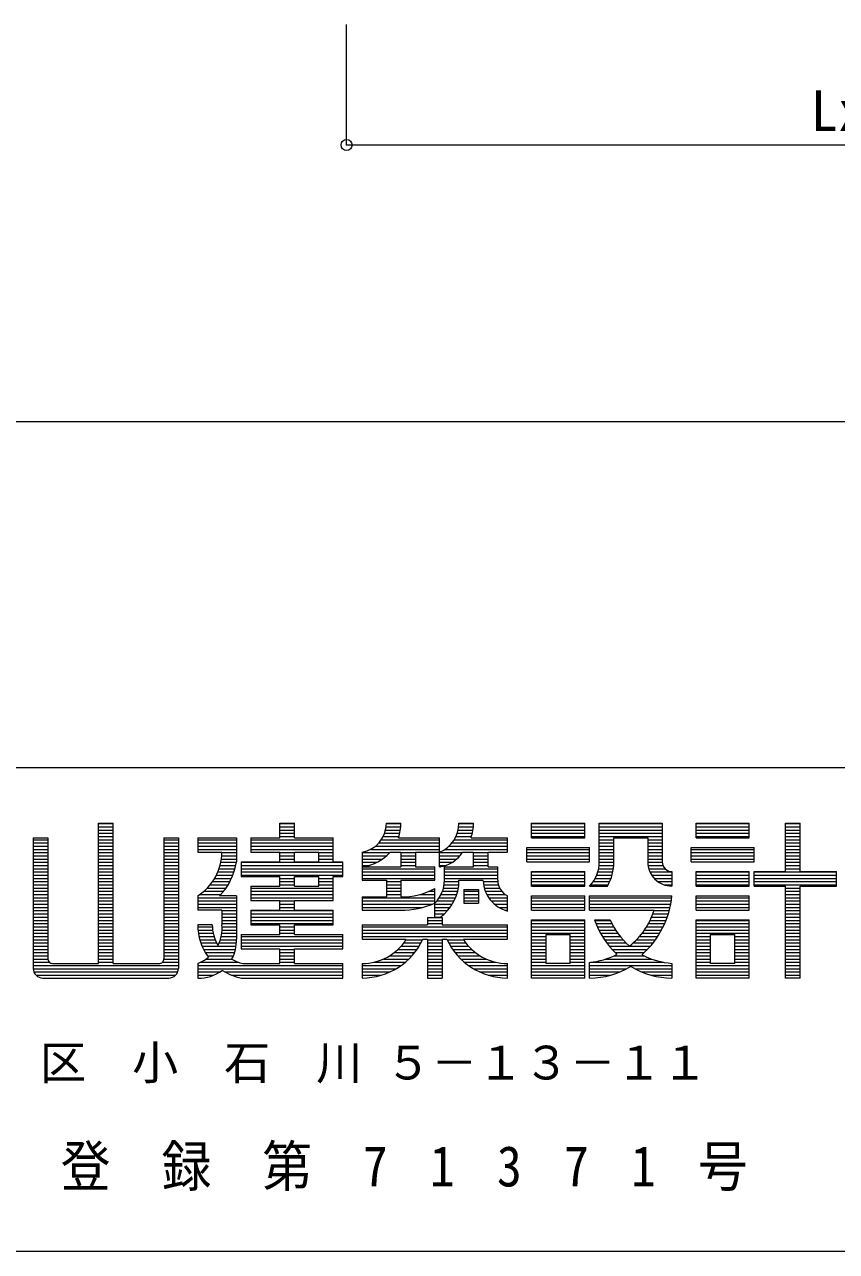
# Model space of a CAD drawing. Units: millimetres at full size, sheet at 1:200, with parts at 1:30. Extents: x -919659 to 1109242, y -84607 to 904409.
# Drawn here: x 62246 to 71056, y -84607 to -71292 of the extents above; entities that cross this region are included whole.
import ezdxf
from ezdxf.enums import TextEntityAlignment as Align

# ---------------------------------------------------------------- set-up
doc = ezdxf.new("R2010")
doc.units = ezdxf.units.MM
doc.header["$LTSCALE"] = 200
doc.header["$PDMODE"] = 32
doc.header["$PDSIZE"] = 120
doc.layers.add('7-8_', color=7, linetype='Continuous', lineweight=9)
doc.layers.add('8-0_', color=7, linetype='Continuous', lineweight=9)
doc.styles.add('ＭＳ ゴシック', font='')
doc.styles.get('ＭＳ ゴシック').set_extended_font_data('MS Gothic')

msp = doc.modelspace()

# ---------------------------------------------------------------- linework, layer by layer
at = {"layer": '7-8_', "color": 5, "lineweight": 5}
for p, q in [((125244.5, -79356.6), (9844.5, -79356.6)), ((125244.5, -84606.6), (9844.5, -84606.6))]:
    msp.add_line(p, q, dxfattribs=at)
at = {"layer": '7-8_', "color": 3, "lineweight": 13}
for p, q in [((63049, -81481.8), (63049, -79959.3)), ((63049, -79959.3), (63206.5, -79959.3)), ((63206.5, -81481.8), (63206.5, -79959.3)), ((65017.7, -79959.3), (65175.2, -79959.3)), ((65017.7, -80116.8), (65017.7, -79959.3)), ((65175.2, -80116.8), (65175.2, -79959.3)), ((66172.7, -79959.3), (66330.2, -79959.3)), ((66960.2, -79959.3), (67117.7, -79959.3)), ((67747.7, -80116.8), (67747.7, -79959.3)), ((67747.7, -79959.3), (68325.2, -79959.3)), ((68325.2, -80116.8), (68325.2, -79959.3)), ((68482.7, -80379.2), (68482.7, -79959.3)), ((68482.7, -79959.3), (69165.2, -79959.3)), ((69165.2, -79959.3), (69165.2, -80379.2)), ((69532.7, -80116.8), (69532.7, -79959.3)), ((69532.7, -79959.3), (70110.2, -79959.3)), ((70110.2, -80116.8), (70110.2, -79959.3)), ((70504, -80484.3), (70504, -79959.3)), ((70504, -79959.3), (70661.5, -79959.3)), ((70661.5, -80484.3), (70661.5, -79959.3)), ((62340.2, -80116.8), (62340.2, -81534.3)), ((62340.2, -80116.8), (62497.7, -80116.8)), ((62497.7, -80116.8), (62497.7, -81429.3)), ((63757.7, -80116.8), (63757.7, -81429.3)), ((63757.7, -80116.8), (63915.2, -80116.8)), ((63915.2, -80116.8), (63915.2, -81534.3)), ((64125.2, -80116.8), (64545.2, -80116.8)), ((64125.2, -80116.8), (64125.2, -80274.3)), ((64545.2, -80116.8), (64545.2, -80379.2)), ((64702.7, -80116.8), (65017.7, -80116.8)), ((64702.7, -80116.8), (64702.7, -80274.3)), ((65175.2, -80116.8), (65595.2, -80116.8)), ((65595.2, -80379.2), (65595.2, -80116.8)), ((66303.5, -80116.8), (66750.2, -80116.8)), ((66750.2, -80433.5), (66750.2, -80116.8)), ((67091, -80116.8), (67485.2, -80116.8)), ((67485.2, -80274.3), (67485.2, -80116.8)), ((67747.7, -80116.8), (68325.2, -80116.8)), ((68640.2, -80379.2), (68640.2, -80116.8)), ((68640.2, -80116.8), (69007.7, -80116.8)), ((69007.7, -80116.8), (69007.7, -80379.2)), ((69532.7, -80116.8), (70110.2, -80116.8)), ((64125.2, -80274.3), (64387.7, -80274.3)), ((64702.7, -80274.3), (65017.7, -80274.3)), ((65017.7, -80379.2), (65017.7, -80274.3)), ((65175.2, -80274.3), (65437.7, -80274.3)), ((65175.2, -80379.2), (65175.2, -80274.3)), ((65437.7, -80379.2), (65437.7, -80274.3)), ((65910.2, -80274.3), (65910.2, -80578.8)), ((66211.7, -80274.3), (66330.2, -80274.3)), ((66330.2, -80274.3), (66330.2, -80431.8)), ((66487.8, -80274.3), (66750.2, -80274.3)), ((66487.8, -80274.3), (66487.8, -80431.8)), ((66999.1, -80274.3), (67117.7, -80274.3)), ((67117.7, -80431.8), (67117.7, -80274.3)), ((67275.2, -80274.3), (67485.2, -80274.3)), ((67275.2, -80431.8), (67275.2, -80274.3)), ((67695.2, -80221.8), (68377.7, -80221.8)), ((67695.2, -80379.2), (67695.2, -80221.8)), ((68377.7, -80379.2), (68377.7, -80221.8)), ((69480.2, -80221.8), (70162.7, -80221.8)), ((69480.2, -80379.2), (69480.2, -80221.8)), ((70162.7, -80379.2), (70162.7, -80221.8)), ((64597.7, -80379.2), (65017.7, -80379.2)), ((64597.7, -80379.2), (64597.7, -80536.8)), ((65175.2, -80379.2), (65437.7, -80379.2)), ((65595.2, -80379.2), (65700.2, -80379.2)), ((65700.2, -80536.8), (65700.2, -80379.2)), ((67695.2, -80379.2), (68377.7, -80379.2)), ((69480.2, -80379.2), (70162.7, -80379.2)), ((64597.7, -80536.8), (65017.7, -80536.8)), ((65017.7, -80641.8), (65017.7, -80536.8)), ((65175.2, -80536.8), (65437.7, -80536.8)), ((65175.2, -80641.8), (65175.2, -80536.8)), ((65437.7, -80641.8), (65437.7, -80536.8)), ((65595.2, -80536.8), (65700.2, -80536.8)), ((65595.2, -80799.3), (65595.2, -80536.8)), ((65910.2, -80431.8), (66330.2, -80431.8)), ((66487.8, -80431.8), (66697.7, -80431.8)), ((66697.7, -80578.8), (66697.7, -80431.8)), ((66750.2, -80431.8), (66760.8, -80431.8)), ((66802.7, -80578.8), (66802.7, -80431.8)), ((66802.7, -80431.8), (67117.7, -80431.8)), ((67275.2, -80431.8), (67380.2, -80431.8)), ((67380.2, -80578.8), (67380.2, -80431.8)), ((67747.7, -80641.8), (67747.7, -80484.3)), ((67747.7, -80484.3), (68325.2, -80484.3)), ((68325.2, -80641.8), (68325.2, -80484.3)), ((69270.2, -80484.3), (69270.2, -80641.8)), ((69532.7, -80484.3), (70110.2, -80484.3)), ((69532.7, -80641.8), (69532.7, -80484.3)), ((70110.2, -80641.8), (70110.2, -80484.3)), ((70162.7, -80641.8), (70162.7, -80484.3)), ((70162.7, -80484.3), (70504, -80484.3)), ((70661.5, -80484.3), (71055.2, -80484.3)), ((71055.2, -80641.8), (71055.2, -80484.3)), ((64702.7, -80641.8), (65017.7, -80641.8)), ((64702.7, -80641.8), (64702.7, -80799.3)), ((65175.2, -80641.8), (65437.7, -80641.8)), ((65910.2, -80578.8), (66172.7, -80578.8)), ((66172.7, -80578.8), (66172.7, -80757.3)), ((66330.2, -80578.8), (66330.2, -80757.3)), ((66330.2, -80578.8), (66697.7, -80578.8)), ((66697.7, -80983), (66697.7, -80668)), ((66960.2, -80578.8), (67222.8, -80578.8)), ((67012.7, -80678.5), (67012.7, -80825.5)), ((67012.7, -80678.5), (67170.2, -80678.5)), ((67170.2, -80678.5), (67170.2, -80825.5)), ((67747.7, -80641.8), (68325.2, -80641.8)), ((68377.7, -80641.8), (68571.8, -80641.8)), ((69532.7, -80641.8), (70110.2, -80641.8)), ((70162.7, -80641.8), (70504, -80641.8)), ((70504, -81639.3), (70504, -80641.8)), ((70661.5, -81639.3), (70661.5, -80641.8)), ((70661.5, -80641.8), (71055.2, -80641.8)), ((64125.2, -80746.8), (64125.2, -80904.3)), ((64545.2, -80746.8), (64362.3, -80746.8)), ((64545.2, -80746.8), (64545.2, -81219.3)), ((64702.7, -80799.3), (65017.7, -80799.3)), ((65017.7, -80904.3), (65017.7, -80799.3)), ((65175.2, -80799.3), (65595.2, -80799.3)), ((65175.2, -80904.3), (65175.2, -80799.3)), ((65910.2, -80757.3), (66172.7, -80757.3)), ((65910.2, -80757.3), (65910.2, -80904.3)), ((67485.2, -80912.1), (67485.2, -80746.8)), ((67747.7, -80904.3), (67747.7, -80746.8)), ((67747.7, -80746.8), (68325.2, -80746.8)), ((68325.2, -80904.3), (68325.2, -80746.8)), ((68377.7, -80746.8), (69270.2, -80746.8)), ((68377.7, -80904.3), (68377.7, -80746.8)), ((69532.7, -80746.8), (70110.2, -80746.8)), ((69532.7, -80904.3), (69532.7, -80746.8)), ((70110.2, -80904.3), (70110.2, -80746.8)), ((64387.7, -80904.3), (64125.2, -80904.3)), ((64387.7, -80904.3), (64387.7, -81061.8)), ((64702.7, -80904.3), (65017.7, -80904.3)), ((64702.7, -80904.3), (64702.7, -81061.8)), ((65175.2, -80904.3), (65595.2, -80904.3)), ((65595.2, -81061.8), (65595.2, -80904.3)), ((65910.2, -80904.3), (66330.2, -80904.3)), ((67012.7, -80825.5), (67170.2, -80825.5)), ((67458.9, -80904.3), (67485.2, -80904.3)), ((67747.7, -80904.3), (68325.2, -80904.3)), ((68377.7, -80904.3), (69078.1, -80904.3)), ((69532.7, -80904.3), (70110.2, -80904.3)), ((64282.7, -81061.8), (64125.2, -81061.8)), ((64702.7, -81061.8), (65017.7, -81061.8)), ((65017.7, -81166.8), (65017.7, -81061.8)), ((65175.2, -81166.8), (65175.2, -81061.8)), ((65175.2, -81061.8), (65595.2, -81061.8)), ((65910.2, -81061.8), (66619, -81061.8)), ((66619, -80983), (66619, -81061.8)), ((66619, -80983), (66776.5, -80983)), ((66776.5, -80983), (66776.5, -81061.8)), ((66776.5, -81061.8), (67485.2, -81061.8)), ((67485.2, -81219.3), (67485.2, -81061.8)), ((67747.7, -81639.3), (67747.7, -81009.3)), ((67747.7, -81009.3), (68325.2, -81009.3)), ((68325.2, -81639.3), (68325.2, -81009.3)), ((68430.6, -81009.3), (68600, -81009.3)), ((69532.7, -81009.3), (70110.2, -81009.3)), ((69532.7, -81639.3), (69532.7, -81009.3)), ((70110.2, -81639.3), (70110.2, -81009.3)), ((64597.7, -81166.8), (65017.7, -81166.8)), ((64597.7, -81166.8), (64597.7, -81324.3)), ((65175.2, -81166.8), (65700.2, -81166.8)), ((65700.2, -81324.3), (65700.2, -81166.8)), ((67905.2, -81481.8), (67905.2, -81166.8)), ((67905.2, -81166.8), (68167.7, -81166.8)), ((68167.7, -81481.8), (68167.7, -81166.8)), ((69690.2, -81481.8), (69690.2, -81166.8)), ((69690.2, -81166.8), (69952.7, -81166.8)), ((69952.7, -81481.8), (69952.7, -81166.8)), ((64597.7, -81324.3), (65017.7, -81324.3)), ((65017.7, -81481.8), (65017.7, -81324.3)), ((65175.2, -81324.3), (65700.2, -81324.3)), ((65175.2, -81481.8), (65175.2, -81324.3)), ((66776.5, -81219.3), (66828.3, -81219.3)), ((66776.5, -81219.3), (66776.5, -81639.3)), ((67007.4, -81219.3), (67485.2, -81219.3)), ((68807.5, -81290.4), (68814.1, -81290.4)), ((62550.2, -81481.8), (63049, -81481.8)), ((63206.5, -81481.8), (63705.2, -81481.8)), ((64125.2, -81481.5), (64125.2, -81639.3)), ((64240.8, -81412.3), (64240.8, -81414.7)), ((64495.5, -81432.4), (64495.5, -81433.9)), ((64614.7, -81481.8), (65017.7, -81481.8)), ((65175.2, -81481.8), (65700.2, -81481.8)), ((65700.2, -81639.3), (65700.2, -81481.8)), ((65910.2, -81481.8), (65910.2, -81639.3)), ((67485.2, -81639.3), (67485.2, -81481.8)), ((68167.7, -81481.8), (67905.2, -81481.8)), ((68377.7, -81639.3), (68377.7, -81469.4)), ((68669.6, -81377.9), (68669.6, -81384.2)), ((68947.8, -81383.4), (68947.8, -81387)), ((69270.2, -81480), (69270.2, -81639.3)), ((69952.7, -81481.8), (69690.2, -81481.8)), ((64389.1, -81556.3), (64394.1, -81556.3)), ((68821.1, -81514.6), (68826.8, -81514.6)), ((62445.2, -81639.3), (63810.2, -81639.3)), ((64125.2, -81639.3), (64162.9, -81639.3)), ((64597.7, -81639.3), (65700.2, -81639.3)), ((66619, -81639.3), (66776.5, -81639.3)), ((68325.2, -81639.3), (67747.7, -81639.3)), ((70110.2, -81639.3), (69532.7, -81639.3)), ((70661.5, -81639.3), (70504, -81639.3))]:
    msp.add_line(p, q, dxfattribs=at)
at = {"layer": '7-8_'}
for p, q in [((63049, -79963.3), (63206.5, -79963.3)), ((63049, -79998.3), (63206.5, -79998.3)), ((65017.7, -79963.3), (65175.2, -79963.3)), ((65017.7, -79998.3), (65175.2, -79998.3)), ((66170.3, -79998.3), (66328.6, -79998.3)), ((66172.7, -79963.3), (66330.2, -79963.3)), ((66958.1, -79998.3), (67116.1, -79998.3)), ((66960.2, -79963.3), (67117.7, -79963.3)), ((67747.7, -79963.3), (68325.2, -79963.3)), ((67747.7, -79998.3), (68325.2, -79998.3)), ((68482.7, -79963.3), (69165.2, -79963.3)), ((68482.7, -79998.3), (69165.2, -79998.3)), ((69532.7, -79963.3), (70110.2, -79963.3)), ((69532.7, -79998.3), (70110.2, -79998.3)), ((70504, -79963.3), (70661.5, -79963.3)), ((70504, -79998.3), (70661.5, -79998.3)), ((62340.2, -80138.3), (62497.7, -80138.3)), ((63049, -80033.3), (63206.5, -80033.3)), ((63049, -80068.3), (63206.5, -80068.3)), ((63049, -80103.3), (63206.5, -80103.3)), ((63049, -80138.3), (63206.5, -80138.3)), ((63757.7, -80138.3), (63915.2, -80138.3)), ((64125.2, -80138.3), (64545.2, -80138.3)), ((64702.7, -80138.3), (65595.2, -80138.3)), ((65017.7, -80033.3), (65175.2, -80033.3)), ((65017.7, -80068.3), (65175.2, -80068.3)), ((65017.7, -80103.3), (65175.2, -80103.3)), ((66118, -80138.3), (66750.2, -80138.3)), ((66138.5, -80103.3), (66308, -80103.3)), ((66153.6, -80068.3), (66317.6, -80068.3)), ((66164, -80033.3), (66324.4, -80033.3)), ((66909.9, -80138.3), (67485.2, -80138.3)), ((66928.7, -80103.3), (67095.5, -80103.3)), ((66942.7, -80068.3), (67105.1, -80068.3)), ((66952.3, -80033.3), (67111.9, -80033.3)), ((67747.7, -80033.3), (68325.2, -80033.3)), ((67747.7, -80068.3), (68325.2, -80068.3)), ((67747.7, -80103.3), (68325.2, -80103.3)), ((68482.7, -80033.3), (69165.2, -80033.3)), ((68482.7, -80068.3), (69165.2, -80068.3)), ((68482.7, -80103.3), (69165.2, -80103.3)), ((68482.7, -80138.3), (68640.2, -80138.3)), ((69007.7, -80138.3), (69165.2, -80138.3)), ((69532.7, -80033.3), (70110.2, -80033.3)), ((69532.7, -80068.3), (70110.2, -80068.3)), ((69532.7, -80103.3), (70110.2, -80103.3)), ((70504, -80033.3), (70661.5, -80033.3)), ((70504, -80068.3), (70661.5, -80068.3)), ((70504, -80103.3), (70661.5, -80103.3)), ((70504, -80138.3), (70661.5, -80138.3)), ((62340.2, -80173.3), (62497.7, -80173.3)), ((62340.2, -80208.3), (62497.7, -80208.3)), ((62340.2, -80243.3), (62497.7, -80243.3)), ((62340.2, -80278.3), (62497.7, -80278.3)), ((63049, -80173.3), (63206.5, -80173.3)), ((63049, -80208.3), (63206.5, -80208.3)), ((63049, -80243.3), (63206.5, -80243.3)), ((63049, -80278.3), (63206.5, -80278.3)), ((63757.7, -80173.3), (63915.2, -80173.3)), ((63757.7, -80208.3), (63915.2, -80208.3)), ((63757.7, -80243.3), (63915.2, -80243.3)), ((63757.7, -80278.3), (63915.2, -80278.3)), ((64125.2, -80173.3), (64545.2, -80173.3)), ((64125.2, -80208.3), (64545.2, -80208.3)), ((64125.2, -80243.3), (64545.2, -80243.3)), ((64387.7, -80278.3), (64545.2, -80278.3)), ((64702.7, -80173.3), (65595.2, -80173.3)), ((64702.7, -80208.3), (65595.2, -80208.3)), ((64702.7, -80243.3), (65595.2, -80243.3)), ((65017.7, -80278.3), (65175.2, -80278.3)), ((65437.7, -80278.3), (65595.2, -80278.3)), ((65910.2, -80278.3), (66208.1, -80278.3)), ((66000.4, -80243.3), (66750.2, -80243.3)), ((66053.8, -80208.3), (66750.2, -80208.3)), ((66090.7, -80173.3), (66750.2, -80173.3)), ((66330.2, -80278.3), (66487.8, -80278.3)), ((66750.2, -80278.3), (66996.5, -80278.3)), ((66808.5, -80243.3), (67485.2, -80243.3)), ((66852.8, -80208.3), (67485.2, -80208.3)), ((66885.3, -80173.3), (67485.2, -80173.3)), ((67117.7, -80278.3), (67275.2, -80278.3)), ((67695.2, -80243.3), (68377.7, -80243.3)), ((67695.2, -80278.3), (68377.7, -80278.3)), ((68482.7, -80173.3), (68640.2, -80173.3)), ((68482.7, -80208.3), (68640.2, -80208.3)), ((68482.7, -80243.3), (68640.2, -80243.3)), ((68482.7, -80278.3), (68640.2, -80278.3)), ((69007.7, -80173.3), (69165.2, -80173.3)), ((69007.7, -80208.3), (69165.2, -80208.3)), ((69007.7, -80243.3), (69165.2, -80243.3)), ((69007.7, -80278.3), (69165.2, -80278.3)), ((69480.2, -80243.3), (70162.7, -80243.3)), ((69480.2, -80278.3), (70162.7, -80278.3)), ((70504, -80173.3), (70661.5, -80173.3)), ((70504, -80208.3), (70661.5, -80208.3)), ((70504, -80243.3), (70661.5, -80243.3)), ((70504, -80278.3), (70661.5, -80278.3)), ((62340.2, -80313.3), (62497.7, -80313.3)), ((62340.2, -80348.3), (62497.7, -80348.3)), ((62340.2, -80383.3), (62497.7, -80383.3)), ((62340.2, -80418.3), (62497.7, -80418.3)), ((63049, -80313.3), (63206.5, -80313.3)), ((63049, -80348.3), (63206.5, -80348.3)), ((63049, -80383.3), (63206.5, -80383.3)), ((63049, -80418.3), (63206.5, -80418.3)), ((63757.7, -80313.3), (63915.2, -80313.3)), ((63757.7, -80348.3), (63915.2, -80348.3)), ((63757.7, -80383.3), (63915.2, -80383.3)), ((63757.7, -80418.3), (63915.2, -80418.3)), ((64368.8, -80418.3), (64538.1, -80418.3)), ((64376.9, -80383.3), (64544.6, -80383.3)), ((64382.7, -80348.3), (64545.2, -80348.3)), ((64386.3, -80313.3), (64545.2, -80313.3)), ((64597.7, -80383.3), (65700.2, -80383.3)), ((64597.7, -80418.3), (65700.2, -80418.3)), ((65017.7, -80313.3), (65175.2, -80313.3)), ((65017.7, -80348.3), (65175.2, -80348.3)), ((65437.7, -80313.3), (65595.2, -80313.3)), ((65437.7, -80348.3), (65595.2, -80348.3)), ((65910.2, -80313.3), (66173.3, -80313.3)), ((65910.2, -80348.3), (66129.8, -80348.3)), ((65910.2, -80383.3), (66072.6, -80383.3)), ((65910.2, -80418.3), (65985, -80418.3)), ((66330.2, -80313.3), (66487.8, -80313.3)), ((66330.2, -80348.3), (66487.8, -80348.3)), ((66330.2, -80383.3), (66487.8, -80383.3)), ((66330.2, -80418.3), (66487.8, -80418.3)), ((66750.2, -80313.3), (66969.5, -80313.3)), ((66750.2, -80348.3), (66934.5, -80348.3)), ((66750.2, -80383.3), (66887, -80383.3)), ((66750.2, -80418.3), (66812.8, -80418.3)), ((67117.7, -80313.3), (67275.2, -80313.3)), ((67117.7, -80348.3), (67275.2, -80348.3)), ((67117.7, -80383.3), (67275.2, -80383.3)), ((67117.7, -80418.3), (67275.2, -80418.3)), ((67695.2, -80313.3), (68377.7, -80313.3)), ((67695.2, -80348.3), (68377.7, -80348.3)), ((68480.7, -80418.3), (68638.8, -80418.3)), ((68482.7, -80313.3), (68640.2, -80313.3)), ((68482.7, -80348.3), (68640.2, -80348.3)), ((68482.7, -80383.3), (68640.2, -80383.3)), ((69007.7, -80313.3), (69165.2, -80313.3)), ((69007.7, -80348.3), (69165.2, -80348.3)), ((69007.7, -80383.3), (69165.2, -80383.3)), ((69010.6, -80418.3), (69172.7, -80418.3)), ((69480.2, -80313.3), (70162.7, -80313.3)), ((69480.2, -80348.3), (70162.7, -80348.3)), ((70504, -80313.3), (70661.5, -80313.3)), ((70504, -80348.3), (70661.5, -80348.3)), ((70504, -80383.3), (70661.5, -80383.3)), ((70504, -80418.3), (70661.5, -80418.3)), ((62340.2, -80453.3), (62497.7, -80453.3)), ((62340.2, -80488.3), (62497.7, -80488.3)), ((62340.2, -80523.3), (62497.7, -80523.3)), ((63049, -80453.3), (63206.5, -80453.3)), ((63049, -80488.3), (63206.5, -80488.3)), ((63049, -80523.3), (63206.5, -80523.3)), ((63757.7, -80453.3), (63915.2, -80453.3)), ((63757.7, -80488.3), (63915.2, -80488.3)), ((63757.7, -80523.3), (63915.2, -80523.3)), ((64328.9, -80523.3), (64506.4, -80523.3)), ((64344.9, -80488.3), (64519, -80488.3)), ((64358.1, -80453.3), (64529.5, -80453.3)), ((64597.7, -80453.3), (65700.2, -80453.3)), ((64597.7, -80488.3), (65700.2, -80488.3)), ((64597.7, -80523.3), (65700.2, -80523.3)), ((65910.2, -80453.3), (66697.7, -80453.3)), ((65910.2, -80488.3), (66697.7, -80488.3)), ((65910.2, -80523.3), (66697.7, -80523.3)), ((66802.7, -80453.3), (67380.2, -80453.3)), ((66802.7, -80488.3), (67380.2, -80488.3)), ((66802.7, -80523.3), (67380.2, -80523.3)), ((67747.7, -80488.3), (68325.2, -80488.3)), ((67747.7, -80523.3), (68325.2, -80523.3)), ((68454.4, -80523.3), (68620.6, -80523.3)), ((68466.8, -80488.3), (68629.1, -80488.3)), ((68475.4, -80453.3), (68635.1, -80453.3)), ((69018.3, -80453.3), (69195.7, -80453.3)), ((69031.4, -80488.3), (69270.2, -80488.3)), ((69050.7, -80523.3), (69270.2, -80523.3)), ((69532.7, -80488.3), (70110.2, -80488.3)), ((69532.7, -80523.3), (70110.2, -80523.3)), ((70162.7, -80488.3), (71055.2, -80488.3)), ((70162.7, -80523.3), (71055.2, -80523.3)), ((70504, -80453.3), (70661.5, -80453.3)), ((62340.2, -80558.3), (62497.7, -80558.3)), ((62340.2, -80593.3), (62497.7, -80593.3)), ((62340.2, -80628.3), (62497.7, -80628.3)), ((62340.2, -80663.3), (62497.7, -80663.3)), ((63049, -80558.3), (63206.5, -80558.3)), ((63049, -80593.3), (63206.5, -80593.3)), ((63049, -80628.3), (63206.5, -80628.3)), ((63049, -80663.3), (63206.5, -80663.3)), ((63757.7, -80558.3), (63915.2, -80558.3)), ((63757.7, -80593.3), (63915.2, -80593.3)), ((63757.7, -80628.3), (63915.2, -80628.3)), ((63757.7, -80663.3), (63915.2, -80663.3)), ((64229.2, -80663.3), (64431.3, -80663.3)), ((64260.6, -80628.3), (64454.2, -80628.3)), ((64287.2, -80593.3), (64474.2, -80593.3)), ((64309.8, -80558.3), (64491.5, -80558.3)), ((64702.7, -80663.3), (65595.2, -80663.3)), ((65017.7, -80558.3), (65175.2, -80558.3)), ((65017.7, -80593.3), (65175.2, -80593.3)), ((65017.7, -80628.3), (65175.2, -80628.3)), ((65437.7, -80558.3), (65595.2, -80558.3)), ((65437.7, -80593.3), (65595.2, -80593.3)), ((65437.7, -80628.3), (65595.2, -80628.3)), ((65910.2, -80558.3), (66697.7, -80558.3)), ((66172.7, -80593.3), (66330.2, -80593.3)), ((66172.7, -80628.3), (66330.2, -80628.3)), ((66172.7, -80663.3), (66330.2, -80663.3)), ((66792.2, -80663.3), (66953, -80663.3)), ((66799.2, -80628.3), (66957.8, -80628.3)), ((66802.4, -80593.3), (66960, -80593.3)), ((66802.7, -80558.3), (67380.2, -80558.3)), ((67223.2, -80593.3), (67381.1, -80593.3)), ((67226.9, -80628.3), (67388, -80628.3)), ((67234.3, -80663.3), (67402, -80663.3)), ((67747.7, -80558.3), (68325.2, -80558.3)), ((67747.7, -80593.3), (68325.2, -80593.3)), ((67747.7, -80628.3), (68325.2, -80628.3)), ((68390, -80628.3), (68579.1, -80628.3)), ((68416.8, -80593.3), (68595.8, -80593.3)), ((68438, -80558.3), (68609.6, -80558.3)), ((69078.2, -80558.3), (69270.2, -80558.3)), ((69118.2, -80593.3), (69270.2, -80593.3)), ((69187.1, -80628.3), (69270.2, -80628.3)), ((69532.7, -80558.3), (70110.2, -80558.3)), ((69532.7, -80593.3), (70110.2, -80593.3)), ((69532.7, -80628.3), (70110.2, -80628.3)), ((70162.7, -80558.3), (71055.2, -80558.3)), ((70162.7, -80593.3), (71055.2, -80593.3)), ((70162.7, -80628.3), (71055.2, -80628.3)), ((70504, -80663.3), (70661.5, -80663.3)), ((62340.2, -80698.3), (62497.7, -80698.3)), ((62340.2, -80733.3), (62497.7, -80733.3)), ((62340.2, -80768.3), (62497.7, -80768.3)), ((62340.2, -80803.3), (62497.7, -80803.3)), ((63049, -80698.3), (63206.5, -80698.3)), ((63049, -80733.3), (63206.5, -80733.3)), ((63049, -80768.3), (63206.5, -80768.3)), ((63049, -80803.3), (63206.5, -80803.3)), ((63757.7, -80698.3), (63915.2, -80698.3)), ((63757.7, -80733.3), (63915.2, -80733.3)), ((63757.7, -80768.3), (63915.2, -80768.3)), ((63757.7, -80803.3), (63915.2, -80803.3)), ((64125.2, -80768.3), (64545.2, -80768.3)), ((64125.2, -80803.3), (64545.2, -80803.3)), ((64145.9, -80733.3), (64375, -80733.3)), ((64191.6, -80698.3), (64405, -80698.3)), ((64702.7, -80698.3), (65595.2, -80698.3)), ((64702.7, -80733.3), (65595.2, -80733.3)), ((64702.7, -80768.3), (65595.2, -80768.3)), ((65017.7, -80803.3), (65175.2, -80803.3)), ((65910.2, -80768.3), (66697.7, -80768.3)), ((65910.2, -80803.3), (66697.7, -80803.3)), ((66172.7, -80698.3), (66330.2, -80698.3)), ((66172.7, -80733.3), (66330.2, -80733.3)), ((66533.8, -80733.3), (66697.7, -80733.3)), ((66635.5, -80698.3), (66697.7, -80698.3)), ((66718.9, -80803.3), (66906.6, -80803.3)), ((66745.6, -80768.3), (66922.7, -80768.3)), ((66766, -80733.3), (66935.7, -80733.3)), ((66781.3, -80698.3), (66945.7, -80698.3)), ((67012.7, -80698.3), (67170.2, -80698.3)), ((67012.7, -80733.3), (67170.2, -80733.3)), ((67012.7, -80768.3), (67170.2, -80768.3)), ((67012.7, -80803.3), (67170.2, -80803.3)), ((67245.6, -80698.3), (67425.2, -80698.3)), ((67261.2, -80733.3), (67463.1, -80733.3)), ((67281.8, -80768.3), (67485.2, -80768.3)), ((67308.6, -80803.3), (67485.2, -80803.3)), ((67747.7, -80768.3), (68325.2, -80768.3)), ((67747.7, -80803.3), (68325.2, -80803.3)), ((68377.7, -80768.3), (69267.9, -80768.3)), ((68377.7, -80803.3), (69263.2, -80803.3)), ((69532.7, -80768.3), (70110.2, -80768.3)), ((69532.7, -80803.3), (70110.2, -80803.3)), ((70504, -80698.3), (70661.5, -80698.3)), ((70504, -80733.3), (70661.5, -80733.3)), ((70504, -80768.3), (70661.5, -80768.3)), ((70504, -80803.3), (70661.5, -80803.3)), ((62340.2, -80838.3), (62497.7, -80838.3)), ((62340.2, -80873.3), (62497.7, -80873.3)), ((62340.2, -80908.3), (62497.7, -80908.3)), ((62340.2, -80943.3), (62497.7, -80943.3)), ((63049, -80838.3), (63206.5, -80838.3)), ((63049, -80873.3), (63206.5, -80873.3)), ((63049, -80908.3), (63206.5, -80908.3)), ((63049, -80943.3), (63206.5, -80943.3)), ((63757.7, -80838.3), (63915.2, -80838.3)), ((63757.7, -80873.3), (63915.2, -80873.3)), ((63757.7, -80908.3), (63915.2, -80908.3)), ((63757.7, -80943.3), (63915.2, -80943.3)), ((64125.2, -80838.3), (64545.2, -80838.3)), ((64125.2, -80873.3), (64545.2, -80873.3)), ((64387.7, -80908.3), (64545.2, -80908.3)), ((64387.7, -80943.3), (64545.2, -80943.3)), ((64702.7, -80908.3), (65595.2, -80908.3)), ((64702.7, -80943.3), (65595.2, -80943.3)), ((65017.7, -80838.3), (65175.2, -80838.3)), ((65017.7, -80873.3), (65175.2, -80873.3)), ((65910.2, -80838.3), (66667.9, -80838.3)), ((65910.2, -80873.3), (66564, -80873.3)), ((66697.7, -80838.3), (66887, -80838.3)), ((66697.7, -80873.3), (66863.4, -80873.3)), ((66697.7, -80908.3), (66835, -80908.3)), ((66697.7, -80943.3), (66800.6, -80943.3)), ((67343.8, -80838.3), (67485.2, -80838.3)), ((67392.2, -80873.3), (67485.2, -80873.3)), ((67471.3, -80908.3), (67485.2, -80908.3)), ((67747.7, -80838.3), (68325.2, -80838.3)), ((67747.7, -80873.3), (68325.2, -80873.3)), ((68377.7, -80838.3), (69257.2, -80838.3)), ((68377.7, -80873.3), (69249.8, -80873.3)), ((69064.5, -80943.3), (69230.9, -80943.3)), ((69076.8, -80908.3), (69241, -80908.3)), ((69532.7, -80838.3), (70110.2, -80838.3)), ((69532.7, -80873.3), (70110.2, -80873.3)), ((70504, -80838.3), (70661.5, -80838.3)), ((70504, -80873.3), (70661.5, -80873.3)), ((70504, -80908.3), (70661.5, -80908.3)), ((70504, -80943.3), (70661.5, -80943.3)), ((62340.2, -80978.3), (62497.7, -80978.3)), ((62340.2, -81013.3), (62497.7, -81013.3)), ((62340.2, -81048.3), (62497.7, -81048.3)), ((62340.2, -81083.3), (62497.7, -81083.3)), ((63049, -80978.3), (63206.5, -80978.3)), ((63049, -81013.3), (63206.5, -81013.3)), ((63049, -81048.3), (63206.5, -81048.3)), ((63049, -81083.3), (63206.5, -81083.3)), ((63757.7, -80978.3), (63915.2, -80978.3)), ((63757.7, -81013.3), (63915.2, -81013.3)), ((63757.7, -81048.3), (63915.2, -81048.3)), ((63757.7, -81083.3), (63915.2, -81083.3)), ((64125.6, -81083.3), (64283.2, -81083.3)), ((64387.7, -80978.3), (64545.2, -80978.3)), ((64387.7, -81013.3), (64545.2, -81013.3)), ((64387.7, -81048.3), (64545.2, -81048.3)), ((64387.7, -81083.3), (64545.2, -81083.3)), ((64702.7, -80978.3), (65595.2, -80978.3)), ((64702.7, -81013.3), (65595.2, -81013.3)), ((64702.7, -81048.3), (65595.2, -81048.3)), ((65017.7, -81083.3), (65175.2, -81083.3)), ((65910.2, -81083.3), (67485.2, -81083.3)), ((66619, -81013.3), (66776.5, -81013.3)), ((66619, -81048.3), (66776.5, -81048.3)), ((66697.7, -80978.3), (66758.1, -80978.3)), ((67747.7, -81013.3), (68325.2, -81013.3)), ((67747.7, -81048.3), (68325.2, -81048.3)), ((67747.7, -81083.3), (68325.2, -81083.3)), ((68432.1, -81013.3), (68601.7, -81013.3)), ((68445.5, -81048.3), (68618.3, -81048.3)), ((68460.5, -81083.3), (68637.1, -81083.3)), ((68995.8, -81083.3), (69175.4, -81083.3)), ((69016.2, -81048.3), (69191.7, -81048.3)), ((69034.3, -81013.3), (69206.3, -81013.3)), ((69050.4, -80978.3), (69219.3, -80978.3)), ((69532.7, -81013.3), (70110.2, -81013.3)), ((69532.7, -81048.3), (70110.2, -81048.3)), ((69532.7, -81083.3), (70110.2, -81083.3)), ((70504, -80978.3), (70661.5, -80978.3)), ((70504, -81013.3), (70661.5, -81013.3)), ((70504, -81048.3), (70661.5, -81048.3)), ((70504, -81083.3), (70661.5, -81083.3)), ((62340.2, -81118.3), (62497.7, -81118.3)), ((62340.2, -81153.3), (62497.7, -81153.3)), ((62340.2, -81188.3), (62497.7, -81188.3)), ((63049, -81118.3), (63206.5, -81118.3)), ((63049, -81153.3), (63206.5, -81153.3)), ((63049, -81188.3), (63206.5, -81188.3)), ((63757.7, -81118.3), (63915.2, -81118.3)), ((63757.7, -81153.3), (63915.2, -81153.3)), ((63757.7, -81188.3), (63915.2, -81188.3)), ((64127.9, -81118.3), (64286.4, -81118.3)), ((64132.4, -81153.3), (64292.5, -81153.3)), ((64138.9, -81188.3), (64301.7, -81188.3)), ((64379.8, -81188.3), (64545.2, -81188.3)), ((64386, -81153.3), (64545.2, -81153.3)), ((64387.7, -81118.3), (64545.2, -81118.3)), ((64597.7, -81188.3), (65700.2, -81188.3)), ((65017.7, -81118.3), (65175.2, -81118.3)), ((65017.7, -81153.3), (65175.2, -81153.3)), ((65910.2, -81118.3), (67485.2, -81118.3)), ((65910.2, -81153.3), (67485.2, -81153.3)), ((65910.2, -81188.3), (67485.2, -81188.3)), ((67747.7, -81118.3), (68325.2, -81118.3)), ((67747.7, -81153.3), (68325.2, -81153.3)), ((67747.7, -81188.3), (67905.2, -81188.3)), ((68167.7, -81188.3), (68325.2, -81188.3)), ((68477.2, -81118.3), (68658.3, -81118.3)), ((68495.8, -81153.3), (68682, -81153.3)), ((68516.2, -81188.3), (68708.6, -81188.3)), ((68919.2, -81188.3), (69115.8, -81188.3)), ((68947.6, -81153.3), (69137.6, -81153.3)), ((68973.1, -81118.3), (69157.4, -81118.3)), ((69532.7, -81118.3), (70110.2, -81118.3)), ((69532.7, -81153.3), (70110.2, -81153.3)), ((69532.7, -81188.3), (69690.2, -81188.3)), ((69952.7, -81188.3), (70110.2, -81188.3)), ((70504, -81118.3), (70661.5, -81118.3)), ((70504, -81153.3), (70661.5, -81153.3)), ((70504, -81188.3), (70661.5, -81188.3)), ((62340.2, -81223.3), (62497.7, -81223.3)), ((62340.2, -81258.3), (62497.7, -81258.3)), ((62340.2, -81293.3), (62497.7, -81293.3)), ((62340.2, -81328.3), (62497.7, -81328.3)), ((63049, -81223.3), (63206.5, -81223.3)), ((63049, -81258.3), (63206.5, -81258.3)), ((63049, -81293.3), (63206.5, -81293.3)), ((63049, -81328.3), (63206.5, -81328.3)), ((63757.7, -81223.3), (63915.2, -81223.3)), ((63757.7, -81258.3), (63915.2, -81258.3)), ((63757.7, -81293.3), (63915.2, -81293.3)), ((63757.7, -81328.3), (63915.2, -81328.3)), ((64147.8, -81223.3), (64314.1, -81223.3)), ((64158.9, -81258.3), (64330, -81258.3)), ((64172.6, -81293.3), (64541.8, -81293.3)), ((64188.9, -81328.3), (64535.4, -81328.3)), ((64343.8, -81283.1), (64346, -81283.1)), ((64357.5, -81258.3), (64545.1, -81258.3)), ((64370.4, -81223.3), (64545.4, -81223.3)), ((64597.7, -81223.3), (65700.2, -81223.3)), ((64597.7, -81258.3), (65700.2, -81258.3)), ((64597.7, -81293.3), (65700.2, -81293.3)), ((65017.7, -81328.3), (65175.2, -81328.3)), ((66297.8, -81328.3), (66504.7, -81328.3)), ((66332, -81293.3), (66527.5, -81293.3)), ((66360.9, -81258.3), (66547.6, -81258.3)), ((66385.5, -81223.3), (66565.2, -81223.3)), ((66619, -81223.3), (66776.5, -81223.3)), ((66619, -81258.3), (66776.5, -81258.3)), ((66619, -81293.3), (66776.5, -81293.3)), ((66619, -81328.3), (66776.5, -81328.3)), ((66830.2, -81223.3), (67009.9, -81223.3)), ((66847.8, -81258.3), (67034.5, -81258.3)), ((66867.9, -81293.3), (67063.4, -81293.3)), ((66890.7, -81328.3), (67097.6, -81328.3)), ((67747.7, -81223.3), (67905.2, -81223.3)), ((67747.7, -81258.3), (67905.2, -81258.3)), ((67747.7, -81293.3), (67905.2, -81293.3)), ((67747.7, -81328.3), (67905.2, -81328.3)), ((68167.7, -81223.3), (68325.2, -81223.3)), ((68167.7, -81258.3), (68325.2, -81258.3)), ((68167.7, -81293.3), (68325.2, -81293.3)), ((68167.7, -81328.3), (68325.2, -81328.3)), ((68538.8, -81223.3), (68738.6, -81223.3)), ((68563.7, -81258.3), (68772.5, -81258.3)), ((68591.1, -81293.3), (69036.6, -81293.3)), ((68621.3, -81328.3), (69004.8, -81328.3)), ((68851.4, -81258.3), (69065.5, -81258.3)), ((68887.3, -81223.3), (69091.8, -81223.3)), ((69532.7, -81223.3), (69690.2, -81223.3)), ((69532.7, -81258.3), (69690.2, -81258.3)), ((69532.7, -81293.3), (69690.2, -81293.3)), ((69532.7, -81328.3), (69690.2, -81328.3)), ((69952.7, -81223.3), (70110.2, -81223.3)), ((69952.7, -81258.3), (70110.2, -81258.3)), ((69952.7, -81293.3), (70110.2, -81293.3)), ((69952.7, -81328.3), (70110.2, -81328.3)), ((70504, -81223.3), (70661.5, -81223.3)), ((70504, -81258.3), (70661.5, -81258.3)), ((70504, -81293.3), (70661.5, -81293.3)), ((70504, -81328.3), (70661.5, -81328.3)), ((62340.2, -81363.3), (62497.7, -81363.3)), ((62340.2, -81398.3), (62497.7, -81398.3)), ((62340.2, -81433.3), (62497.9, -81433.3)), ((62340.2, -81468.3), (62515.1, -81468.3)), ((63049, -81363.3), (63206.5, -81363.3)), ((63049, -81398.3), (63206.5, -81398.3)), ((63049, -81433.3), (63206.5, -81433.3)), ((63049, -81468.3), (63206.5, -81468.3)), ((63740.3, -81468.3), (63915.2, -81468.3)), ((63757.5, -81433.3), (63915.2, -81433.3)), ((63757.7, -81363.3), (63915.2, -81363.3)), ((63757.7, -81398.3), (63915.2, -81398.3)), ((64156.4, -81468.3), (64565.9, -81468.3)), ((64208.2, -81363.3), (64525.6, -81363.3)), ((64216.4, -81433.3), (64495.5, -81433.3)), ((64230.8, -81398.3), (64512.3, -81398.3)), ((65017.7, -81363.3), (65175.2, -81363.3)), ((65017.7, -81398.3), (65175.2, -81398.3)), ((65017.7, -81433.3), (65175.2, -81433.3)), ((65017.7, -81468.3), (65175.2, -81468.3)), ((66033.1, -81468.3), (66377.4, -81468.3)), ((66139.5, -81433.3), (66415.9, -81433.3)), ((66206.2, -81398.3), (66449.4, -81398.3)), ((66256.8, -81363.3), (66478.8, -81363.3)), ((66619, -81363.3), (66776.5, -81363.3)), ((66619, -81398.3), (66776.5, -81398.3)), ((66619, -81433.3), (66776.5, -81433.3)), ((66619, -81468.3), (66776.5, -81468.3)), ((66916.6, -81363.3), (67138.6, -81363.3)), ((66946, -81398.3), (67189.3, -81398.3)), ((66979.5, -81433.3), (67255.9, -81433.3)), ((67018, -81468.3), (67362.3, -81468.3)), ((67747.7, -81363.3), (67905.2, -81363.3)), ((67747.7, -81398.3), (67905.2, -81398.3)), ((67747.7, -81433.3), (67905.2, -81433.3)), ((67747.7, -81468.3), (67905.2, -81468.3)), ((68167.7, -81363.3), (68325.2, -81363.3)), ((68167.7, -81398.3), (68325.2, -81398.3)), ((68167.7, -81433.3), (68325.2, -81433.3)), ((68167.7, -81468.3), (68325.2, -81468.3)), ((68388.3, -81468.3), (69177.4, -81468.3)), ((68551, -81433.3), (69050.4, -81433.3)), ((68640.6, -81398.3), (68969.4, -81398.3)), ((68654.6, -81363.3), (68969.7, -81363.3)), ((69532.7, -81363.3), (69690.2, -81363.3)), ((69532.7, -81398.3), (69690.2, -81398.3)), ((69532.7, -81433.3), (69690.2, -81433.3)), ((69532.7, -81468.3), (69690.2, -81468.3)), ((69952.7, -81363.3), (70110.2, -81363.3)), ((69952.7, -81398.3), (70110.2, -81398.3)), ((69952.7, -81433.3), (70110.2, -81433.3)), ((69952.7, -81468.3), (70110.2, -81468.3)), ((70504, -81363.3), (70661.5, -81363.3)), ((70504, -81398.3), (70661.5, -81398.3)), ((70504, -81433.3), (70661.5, -81433.3)), ((70504, -81468.3), (70661.5, -81468.3)), ((62340.2, -81503.3), (63915.2, -81503.3)), ((62340.3, -81538.3), (63915.1, -81538.3)), ((62347.7, -81573.3), (63907.7, -81573.3)), ((62370.7, -81608.3), (63884.7, -81608.3)), ((64125.2, -81503.3), (65700.2, -81503.3)), ((64125.2, -81538.3), (65700.2, -81538.3)), ((64125.2, -81573.3), (64365.3, -81573.3)), ((64125.2, -81608.3), (64299.8, -81608.3)), ((64422, -81573.3), (65700.2, -81573.3)), ((64494.3, -81608.3), (65700.2, -81608.3)), ((65910.2, -81503.3), (66332.5, -81503.3)), ((65910.2, -81538.3), (66278.9, -81538.3)), ((65910.2, -81573.3), (66212.2, -81573.3)), ((65910.2, -81608.3), (66119.7, -81608.3)), ((66619, -81503.3), (66776.5, -81503.3)), ((66619, -81538.3), (66776.5, -81538.3)), ((66619, -81573.3), (66776.5, -81573.3)), ((66619, -81608.3), (66776.5, -81608.3)), ((67062.9, -81503.3), (67485.2, -81503.3)), ((67116.5, -81538.3), (67485.2, -81538.3)), ((67183.3, -81573.3), (67485.2, -81573.3)), ((67275.7, -81608.3), (67485.2, -81608.3)), ((67747.7, -81503.3), (68325.2, -81503.3)), ((67747.7, -81538.3), (68325.2, -81538.3)), ((67747.7, -81573.3), (68325.2, -81573.3)), ((67747.7, -81608.3), (68325.2, -81608.3)), ((68377.7, -81503.3), (69270.2, -81503.3)), ((68377.7, -81538.3), (68779.8, -81538.3)), ((68377.7, -81573.3), (68706.2, -81573.3)), ((68377.7, -81608.3), (68605.1, -81608.3)), ((68868.1, -81538.3), (69270.2, -81538.3)), ((68941.7, -81573.3), (69270.2, -81573.3)), ((69042.9, -81608.3), (69270.2, -81608.3)), ((69532.7, -81503.3), (70110.2, -81503.3)), ((69532.7, -81538.3), (70110.2, -81538.3)), ((69532.7, -81573.3), (70110.2, -81573.3)), ((69532.7, -81608.3), (70110.2, -81608.3)), ((70504, -81503.3), (70661.5, -81503.3)), ((70504, -81538.3), (70661.5, -81538.3)), ((70504, -81573.3), (70661.5, -81573.3)), ((70504, -81608.3), (70661.5, -81608.3))]:
    msp.add_line(p, q, dxfattribs=at)
at = {"layer": '7-8_', "color": 3, "lineweight": 13}
for points in [[(65910.2, -81061.8), (65910.2, -81219.3), (66388.1, -81219.3)], [(66567.1, -81219.3), (66619, -81219.3), (66619, -81639.3)]]:
    msp.add_lwpolyline(points, dxfattribs=at)
for centre, radius, start, end in [((65852.4, -79959.3), 320.2, 280.38884, 359.99998), ((65852.4, -79959.3), 477.7, 340.75121, 359.99998), ((66620.9, -79960.5), 339.3, 292.40663, 0.21315), ((66639.9, -79959.3), 477.7, 340.75121, 359.99998), ((63831.2, -80274.3), 556.5, 301.89075, 359.99998), ((65852.4, -79959.3), 477.7, 278.50186, 318.75035), ((66696.1, -80074.7), 362.9, 278.5787, 326.63454), ((63879.2, -80277), 673.7, 315.79504, 351.26917), ((68102.1, -80379.2), 380.6, 316.39714, 359.99998), ((68102.1, -80379.2), 538.1, 330.80356, 359.99997), ((69270.2, -80379.2), 262.5, 179.99997, 269.99998), ((69270.2, -80379.2), 105, 179.99997, 269.99997), ((66347.3, -80026.1), 731.3, 268.66603, 298.63475), ((66461.3, -80579.2), 341.4, 313.82301, 0.07433), ((66465.5, -80579.4), 494.7, 305.31711, 0.06989), ((67571.9, -80573.8), 349.3, 181.67966, 255.62384), ((67575.7, -80573.4), 195.6, 181.57503, 242.43567), ((68298.4, -80654.5), 976.2, 311.69685, 354.57643), ((66330.2, -80007.4), 896.8, 269.99995, 294.18945), ((68298.4, -80654.5), 818.7, 309.04437, 342.23769), ((64714.4, -81061.8), 589.1, 179.99997, 216.50334), ((64714.4, -81061.8), 431.6, 179.99998, 210.8461), ((63981.8, -81099.9), 407.6, 333.29083, 5.36307), ((69322.7, -80692.7), 946.5, 199.53729, 226.37524), ((69322.7, -80692.7), 789, 203.65158, 229.23907), ((64144, -81238.1), 401.6, 331.06335, 2.68524), ((65910.2, -80915.6), 566.1, 269.99997, 327.56419), ((65910.2, -80915.6), 723.6, 269.99997, 335.18933), ((67485.2, -80915.6), 723.6, 204.81061, 269.99998), ((67485.2, -80915.6), 566.1, 212.43576, 269.99998), ((62550.2, -81429.3), 52.5, 179.99998, 269.99997), ((63705.2, -81429.3), 52.5, 269.99995, 359.99998), ((63981.8, -81099.9), 407.6, 290.59113, 309.43773), ((64683.5, -81138.4), 350.2, 237.53156, 258.67174), ((68298.4, -80654.5), 818.7, 275.56291, 296.96767), ((69322.7, -80692.7), 789, 241.62743, 266.18492), ((62445.2, -81534.3), 105, 179.99997, 269.99997), ((63810.2, -81534.3), 105, 269.99995, 359.99997), ((64144, -81238.1), 401.6, 267.31471, 307.60474), ((64714.4, -81061.8), 589.1, 237.06821, 258.5788), ((68377.3, -80786.5), 852.7, 270.03079, 301.3667), ((69270.7, -80786.5), 852.7, 238.63326, 269.96916)]:
    msp.add_arc(centre, radius, start, end, dxfattribs=at)
at = {"layer": '8-0_', "color": 4, "lineweight": 5}
for q in [(65740.1, -71292.3), (76406.8, -72598.9)]:
    msp.add_line((65740.1, -72598.9), q, dxfattribs=at)
at = {"layer": '8-0_', "color": 3, "lineweight": 13}
msp.add_line((107740.1, -75601.9), (14406.8, -75601.9), dxfattribs=at)
at = {"layer": '8-0_'}
msp.add_point((65740.1, -72598.9), dxfattribs=at)

# ---------------------------------------------------------------- texts
at = {"layer": '7-8_', "style": 'ＭＳ ゴシック'}
msp.add_text('東  京  都  文  京  区  小  石  川 ５－１３－１１', height=366.6, dxfattribs=at).set_placement((57420.2, -82850.6), align=Align.BOTTOM_LEFT)
at = {"layer": '7-8_', "insert": (60454.6, -83950.1), "char_height": 439.9, "attachment_point": 7, "style": 'ＭＳ ゴシック'}
msp.add_mtext('\\T1.35;\\W0.9;大\\~臣\\~登\\~録\\~第\\~7\\~1\\~3\\~7\\~1\\~号', dxfattribs=at)
at = {"layer": '8-0_', "style": 'ＭＳ ゴシック'}
msp.add_text('Lx', height=439.9, dxfattribs=at).set_placement((70773.5, -72578.9), align=Align.BOTTOM_LEFT)

doc.saveas('drawing.dxf')
